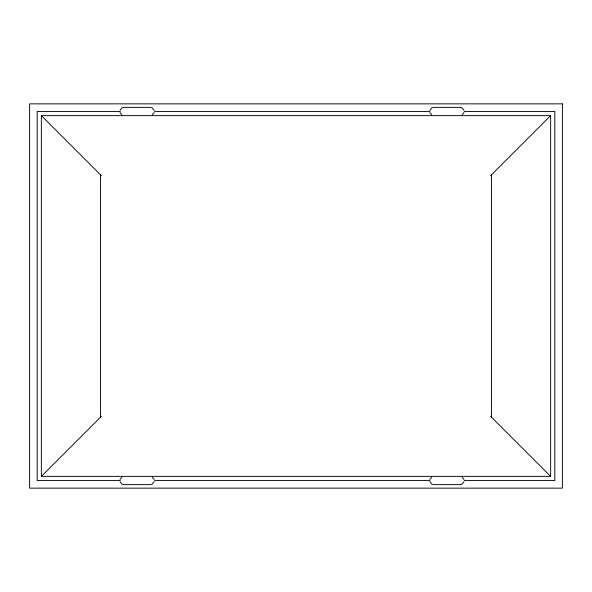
<?xml version="1.0" encoding="UTF-8"?>
<svg xmlns="http://www.w3.org/2000/svg" width="592" height="592" viewBox="0 0 592 592"><rect width="100%" height="100%" fill="white"/><g stroke="black" fill="none" stroke-linecap="round" stroke-linejoin="round"><path stroke-width="0.89" d="M120.035 110.378L121.937 107.899L124.009 107.352L150.227 107.352L152.299 107.899L154.201 110.378M154.201 112.487L152.299 114.959M120.035 479.513L121.937 477.041M154.201 481.622L152.299 484.101L150.227 484.648L124.009 484.648L121.937 484.101L120.035 481.622M429.822 110.378L431.723 107.899L433.795 107.352L460.014 107.352L462.086 107.899L463.987 110.378M463.987 112.487L462.086 114.959M429.822 479.513L431.723 477.041M463.987 481.622L462.086 484.101L460.014 484.648L433.795 484.648L431.723 484.101L429.822 481.622M41.366 476.368L550.634 476.368L550.634 115.632L41.366 115.632L41.366 476.368L101.58 416.161M490.42 175.839L550.634 115.632M120.361 111.429L37.17 111.429L37.17 480.571L120.361 480.571M154.564 111.429L430.036 111.429M464.239 111.429L554.83 111.429L554.83 480.571L464.239 480.571M154.564 480.571L430.036 480.571M431.723 114.959L429.822 112.487M121.937 114.959L120.035 112.487M462.086 477.041L463.987 479.513M152.299 477.041L154.201 479.513M490.42 416.161L550.634 476.368M41.366 115.632L101.58 175.839M491.56 174.699L491.56 417.301M100.44 174.699L100.44 417.301M562.4 103.859L29.6 103.859L29.6 488.141L562.4 488.141L562.4 103.859"/></g></svg>
